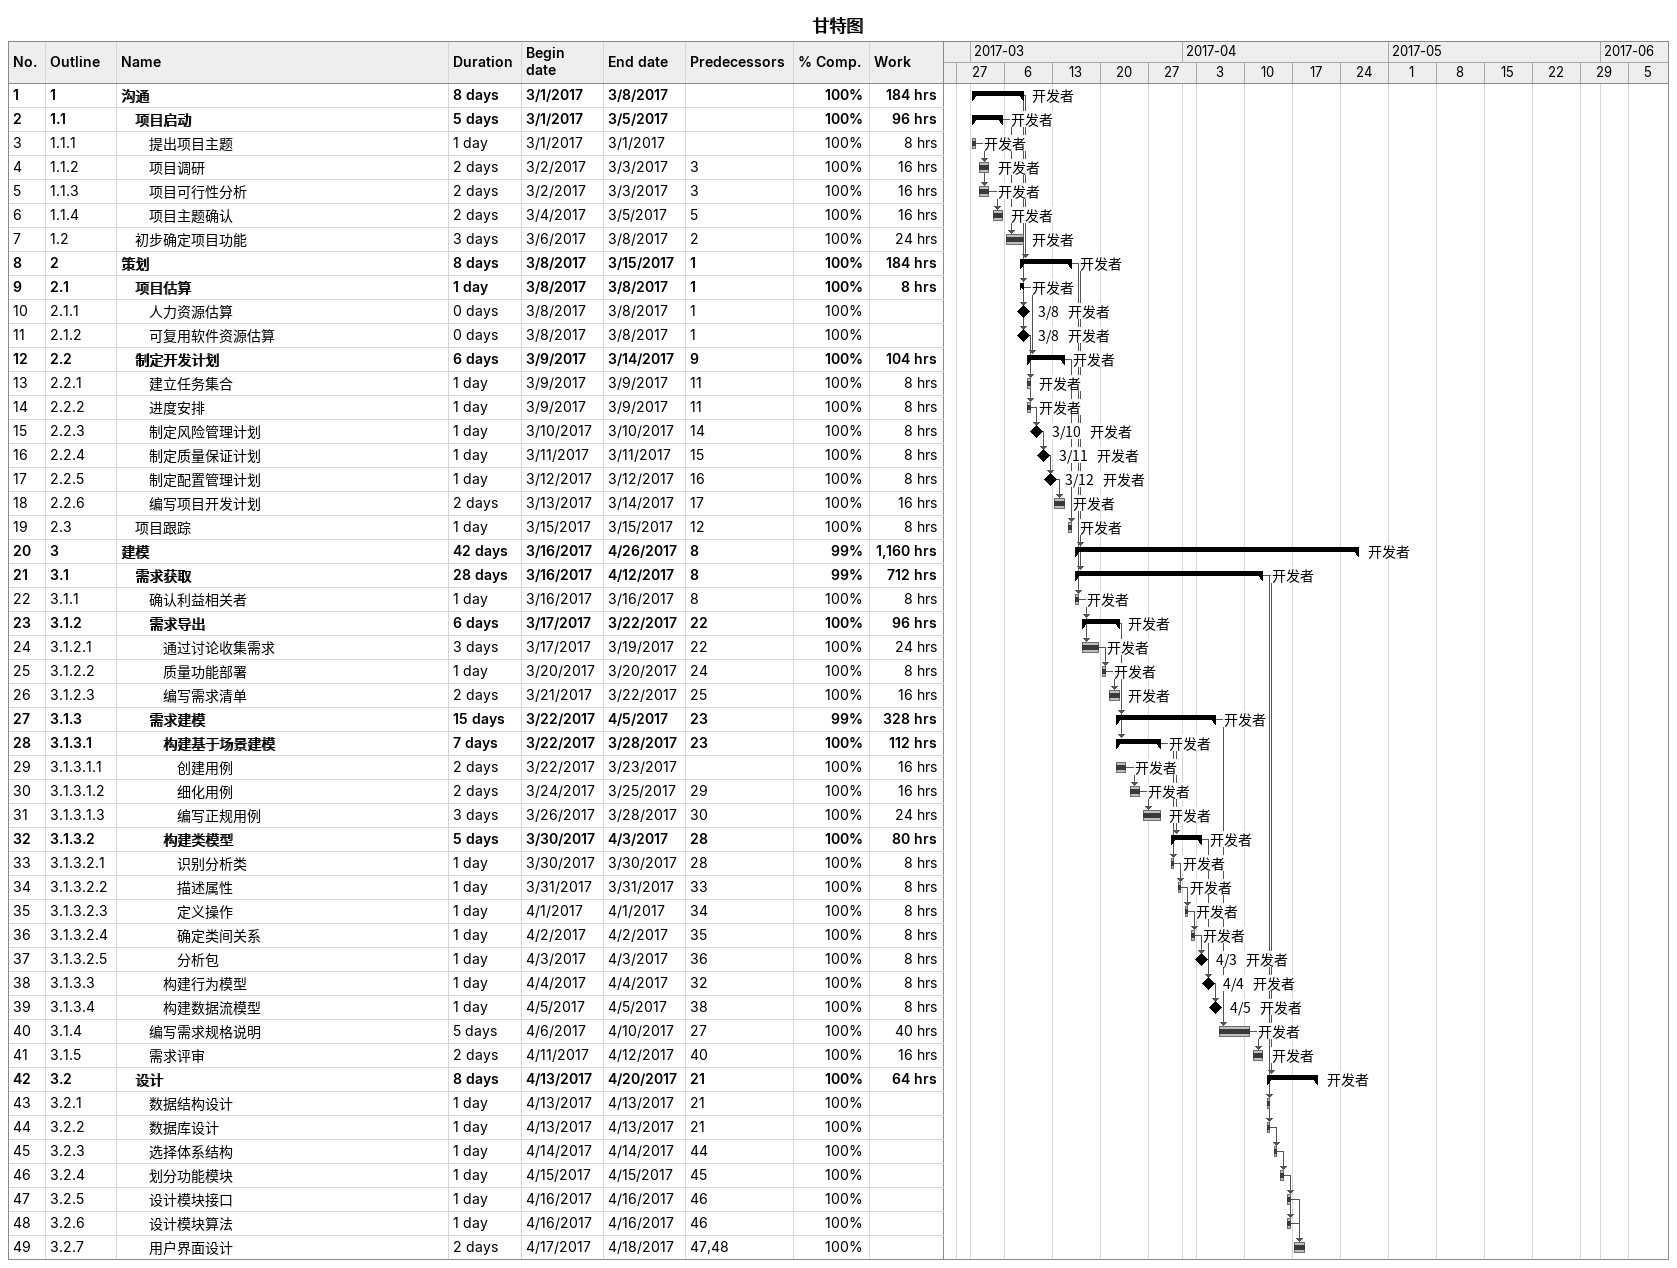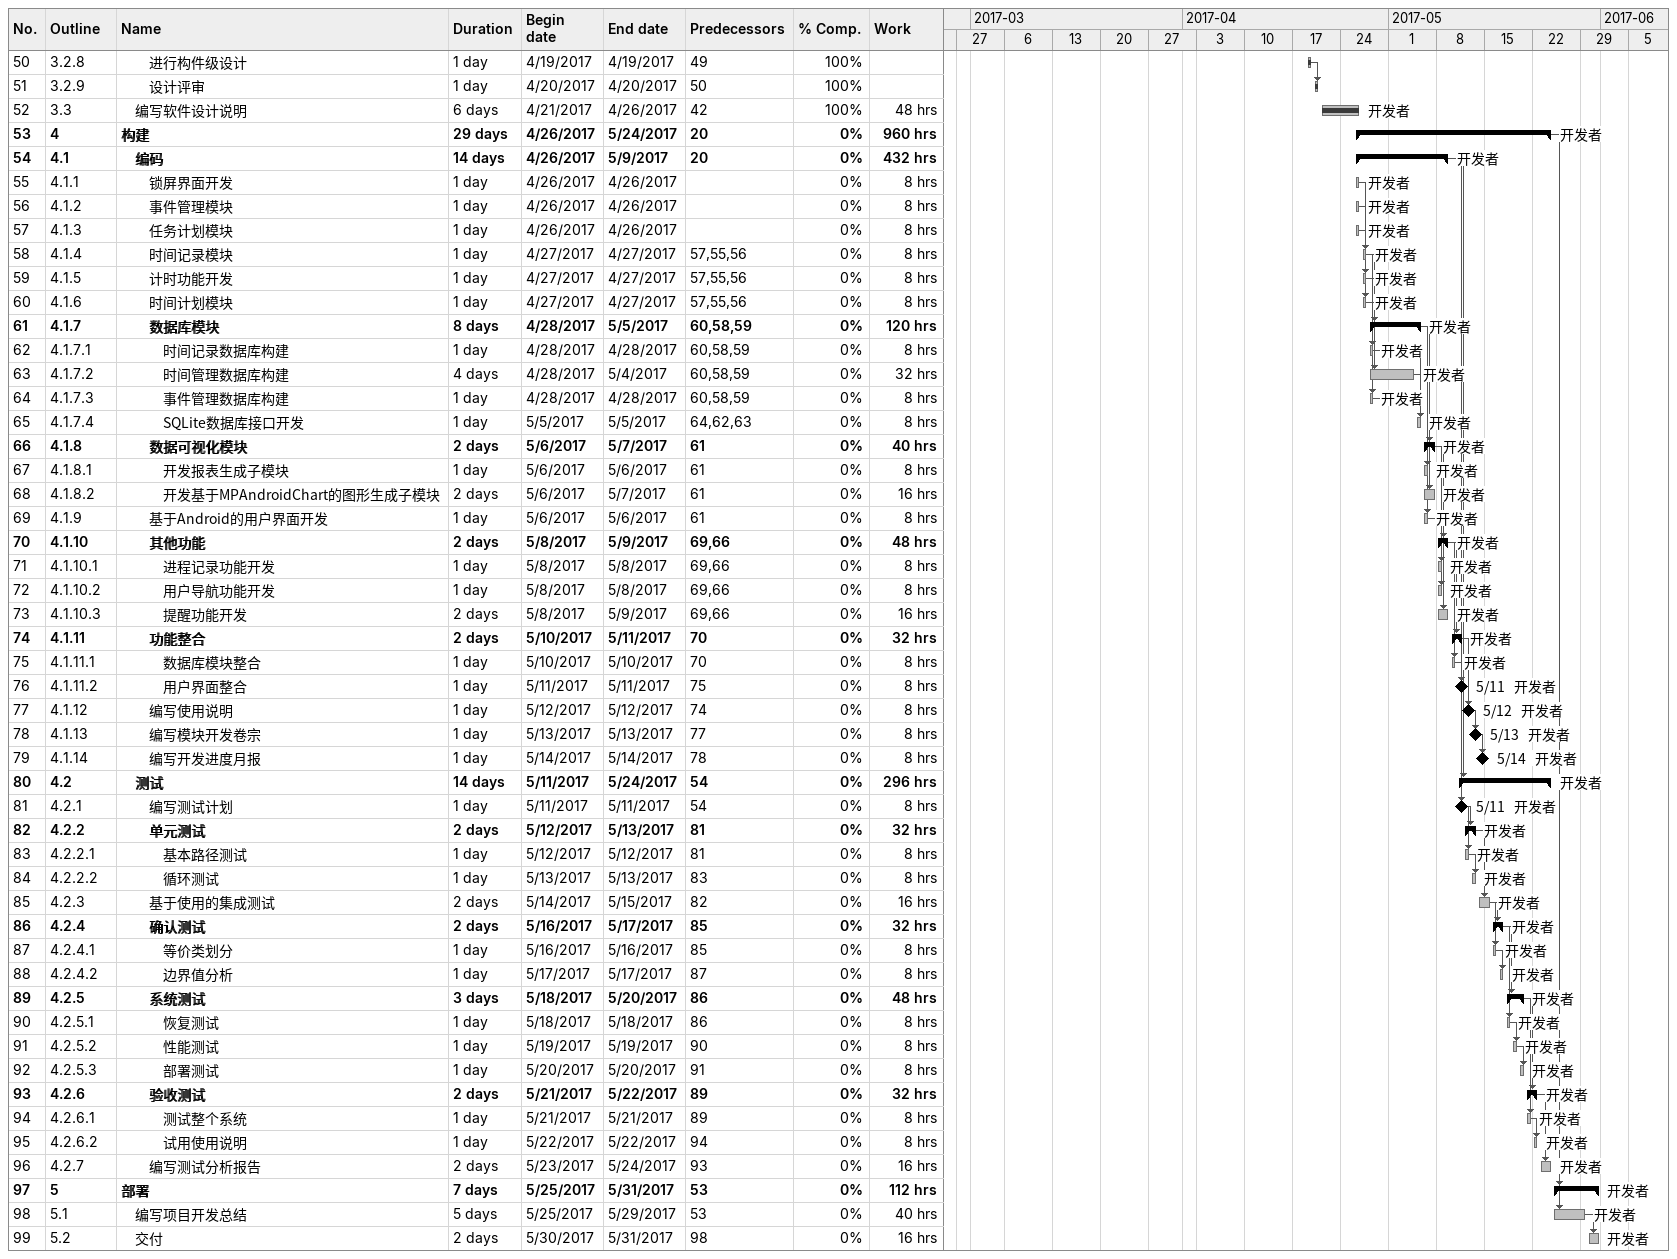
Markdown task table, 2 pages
甘特图

| ID | WBS | Task | Duration | Start | Finish | Predecessors | Resources | % complete | Work (h) |
|---|---|---|---|---|---|---|---|---|---|
| 1 | 1 | **沟通** | 8d | 2017-03-01 | 2017-03-08 |  | 开发者 | 100 | 184 |
| 2 | 1.1 | **项目启动** | 5d | 2017-03-01 | 2017-03-05 |  | 开发者 | 100 | 96 |
| 3 | 1.1.1 | 提出项目主题 | 1d | 2017-03-01 | 2017-03-01 |  | 开发者 | 100 | 8 |
| 4 | 1.1.2 | 项目调研 | 2d | 2017-03-02 | 2017-03-03 | 3 | 开发者 | 100 | 16 |
| 5 | 1.1.3 | 项目可行性分析 | 2d | 2017-03-02 | 2017-03-03 | 3 | 开发者 | 100 | 16 |
| 6 | 1.1.4 | 项目主题确认 | 2d | 2017-03-04 | 2017-03-05 | 5 | 开发者 | 100 | 16 |
| 7 | 1.2 | 初步确定项目功能 | 3d | 2017-03-06 | 2017-03-08 | 2 | 开发者 | 100 | 24 |
| 8 | 2 | **策划** | 8d | 2017-03-08 | 2017-03-15 | 1 | 开发者 | 100 | 184 |
| 9 | 2.1 | **项目估算** | 1d | 2017-03-08 | 2017-03-08 | 1 | 开发者 | 100 | 8 |
| 10 | 2.1.1 | 人力资源估算 | 0d | 2017-03-08 | 2017-03-08 | 1 | 开发者 | 100 |  |
| 11 | 2.1.2 | 可复用软件资源估算 | 0d | 2017-03-08 | 2017-03-08 | 1 | 开发者 | 100 |  |
| 12 | 2.2 | **制定开发计划** | 6d | 2017-03-09 | 2017-03-14 | 9 | 开发者 | 100 | 104 |
| 13 | 2.2.1 | 建立任务集合 | 1d | 2017-03-09 | 2017-03-09 | 11 | 开发者 | 100 | 8 |
| 14 | 2.2.2 | 进度安排 | 1d | 2017-03-09 | 2017-03-09 | 11 | 开发者 | 100 | 8 |
| 15 | 2.2.3 | 制定风险管理计划 | 1d | 2017-03-10 | 2017-03-10 | 14 | 开发者 | 100 | 8 |
| 16 | 2.2.4 | 制定质量保证计划 | 1d | 2017-03-11 | 2017-03-11 | 15 | 开发者 | 100 | 8 |
| 17 | 2.2.5 | 制定配置管理计划 | 1d | 2017-03-12 | 2017-03-12 | 16 | 开发者 | 100 | 8 |
| 18 | 2.2.6 | 编写项目开发计划 | 2d | 2017-03-13 | 2017-03-14 | 17 | 开发者 | 100 | 16 |
| 19 | 2.3 | 项目跟踪 | 1d | 2017-03-15 | 2017-03-15 | 12 | 开发者 | 100 | 8 |
| 20 | 3 | **建模** | 42d | 2017-03-16 | 2017-04-26 | 8 | 开发者 | 99 | 1160 |
| 21 | 3.1 | **需求获取** | 28d | 2017-03-16 | 2017-04-12 | 8 | 开发者 | 99 | 712 |
| 22 | 3.1.1 | 确认利益相关者 | 1d | 2017-03-16 | 2017-03-16 | 8 | 开发者 | 100 | 8 |
| 23 | 3.1.2 | **需求导出** | 6d | 2017-03-17 | 2017-03-22 | 22 | 开发者 | 100 | 96 |
| 24 | 3.1.2.1 | 通过讨论收集需求 | 3d | 2017-03-17 | 2017-03-19 | 22 | 开发者 | 100 | 24 |
| 25 | 3.1.2.2 | 质量功能部署 | 1d | 2017-03-20 | 2017-03-20 | 24 | 开发者 | 100 | 8 |
| 26 | 3.1.2.3 | 编写需求清单 | 2d | 2017-03-21 | 2017-03-22 | 25 | 开发者 | 100 | 16 |
| 27 | 3.1.3 | **需求建模** | 15d | 2017-03-22 | 2017-04-05 | 23 | 开发者 | 99 | 328 |
| 28 | 3.1.3.1 | **构建基于场景建模** | 7d | 2017-03-22 | 2017-03-28 | 23 | 开发者 | 100 | 112 |
| 29 | 3.1.3.1.1 | 创建用例 | 2d | 2017-03-22 | 2017-03-23 |  | 开发者 | 100 | 16 |
| 30 | 3.1.3.1.2 | 细化用例 | 2d | 2017-03-24 | 2017-03-25 | 29 | 开发者 | 100 | 16 |
| 31 | 3.1.3.1.3 | 编写正规用例 | 3d | 2017-03-26 | 2017-03-28 | 30 | 开发者 | 100 | 24 |
| 32 | 3.1.3.2 | **构建类模型** | 5d | 2017-03-30 | 2017-04-03 | 28 | 开发者 | 100 | 80 |
| 33 | 3.1.3.2.1 | 识别分析类 | 1d | 2017-03-30 | 2017-03-30 | 28 | 开发者 | 100 | 8 |
| 34 | 3.1.3.2.2 | 描述属性 | 1d | 2017-03-31 | 2017-03-31 | 33 | 开发者 | 100 | 8 |
| 35 | 3.1.3.2.3 | 定义操作 | 1d | 2017-04-01 | 2017-04-01 | 34 | 开发者 | 100 | 8 |
| 36 | 3.1.3.2.4 | 确定类间关系 | 1d | 2017-04-02 | 2017-04-02 | 35 | 开发者 | 100 | 8 |
| 37 | 3.1.3.2.5 | 分析包 | 1d | 2017-04-03 | 2017-04-03 | 36 | 开发者 | 100 | 8 |
| 38 | 3.1.3.3 | 构建行为模型 | 1d | 2017-04-04 | 2017-04-04 | 32 | 开发者 | 100 | 8 |
| 39 | 3.1.3.4 | 构建数据流模型 | 1d | 2017-04-05 | 2017-04-05 | 38 | 开发者 | 100 | 8 |
| 40 | 3.1.4 | 编写需求规格说明 | 5d | 2017-04-06 | 2017-04-10 | 27 | 开发者 | 100 | 40 |
| 41 | 3.1.5 | 需求评审 | 2d | 2017-04-11 | 2017-04-12 | 40 | 开发者 | 100 | 16 |
| 42 | 3.2 | **设计** | 8d | 2017-04-13 | 2017-04-20 | 21 | 开发者 | 100 | 64 |
| 43 | 3.2.1 | 数据结构设计 | 1d | 2017-04-13 | 2017-04-13 | 21 |  | 100 |  |
| 44 | 3.2.2 | 数据库设计 | 1d | 2017-04-13 | 2017-04-13 | 21 |  | 100 |  |
| 45 | 3.2.3 | 选择体系结构 | 1d | 2017-04-14 | 2017-04-14 | 44 |  | 100 |  |
| 46 | 3.2.4 | 划分功能模块 | 1d | 2017-04-15 | 2017-04-15 | 45 |  | 100 |  |
| 47 | 3.2.5 | 设计模块接口 | 1d | 2017-04-16 | 2017-04-16 | 46 |  | 100 |  |
| 48 | 3.2.6 | 设计模块算法 | 1d | 2017-04-16 | 2017-04-16 | 46 |  | 100 |  |
| 49 | 3.2.7 | 用户界面设计 | 2d | 2017-04-17 | 2017-04-18 | 47, 48 |  | 100 |  |
| 50 | 3.2.8 | 进行构件级设计 | 1d | 2017-04-19 | 2017-04-19 | 49 |  | 100 |  |
| 51 | 3.2.9 | 设计评审 | 1d | 2017-04-20 | 2017-04-20 | 50 |  | 100 |  |
| 52 | 3.3 | 编写软件设计说明 | 6d | 2017-04-21 | 2017-04-26 | 42 | 开发者 | 100 | 48 |
| 53 | 4 | **构建** | 29d | 2017-04-26 | 2017-05-24 | 20 | 开发者 | 0 | 960 |
| 54 | 4.1 | **编码** | 14d | 2017-04-26 | 2017-05-09 | 20 | 开发者 | 0 | 432 |
| 55 | 4.1.1 | 锁屏界面开发 | 1d | 2017-04-26 | 2017-04-26 |  | 开发者 | 0 | 8 |
| 56 | 4.1.2 | 事件管理模块 | 1d | 2017-04-26 | 2017-04-26 |  | 开发者 | 0 | 8 |
| 57 | 4.1.3 | 任务计划模块 | 1d | 2017-04-26 | 2017-04-26 |  | 开发者 | 0 | 8 |
| 58 | 4.1.4 | 时间记录模块 | 1d | 2017-04-27 | 2017-04-27 | 57, 55, 56 | 开发者 | 0 | 8 |
| 59 | 4.1.5 | 计时功能开发 | 1d | 2017-04-27 | 2017-04-27 | 57, 55, 56 | 开发者 | 0 | 8 |
| 60 | 4.1.6 | 时间计划模块 | 1d | 2017-04-27 | 2017-04-27 | 57, 55, 56 | 开发者 | 0 | 8 |
| 61 | 4.1.7 | **数据库模块** | 8d | 2017-04-28 | 2017-05-05 | 60, 58, 59 | 开发者 | 0 | 120 |
| 62 | 4.1.7.1 | 时间记录数据库构建 | 1d | 2017-04-28 | 2017-04-28 | 60, 58, 59 | 开发者 | 0 | 8 |
| 63 | 4.1.7.2 | 时间管理数据库构建 | 4d | 2017-04-28 | 2017-05-04 | 60, 58, 59 | 开发者 | 0 | 32 |
| 64 | 4.1.7.3 | 事件管理数据库构建 | 1d | 2017-04-28 | 2017-04-28 | 60, 58, 59 | 开发者 | 0 | 8 |
| 65 | 4.1.7.4 | SQLite数据库接口开发 | 1d | 2017-05-05 | 2017-05-05 | 64, 62, 63 | 开发者 | 0 | 8 |
| 66 | 4.1.8 | **数据可视化模块** | 2d | 2017-05-06 | 2017-05-07 | 61 | 开发者 | 0 | 40 |
| 67 | 4.1.8.1 | 开发报表生成子模块 | 1d | 2017-05-06 | 2017-05-06 | 61 | 开发者 | 0 | 8 |
| 68 | 4.1.8.2 | 开发基于MPAndroidChart的图形生成子模块 | 2d | 2017-05-06 | 2017-05-07 | 61 | 开发者 | 0 | 16 |
| 69 | 4.1.9 | 基于Android的用户界面开发 | 1d | 2017-05-06 | 2017-05-06 | 61 | 开发者 | 0 | 8 |
| 70 | 4.1.10 | **其他功能** | 2d | 2017-05-08 | 2017-05-09 | 69, 66 | 开发者 | 0 | 48 |
| 71 | 4.1.10.1 | 进程记录功能开发 | 1d | 2017-05-08 | 2017-05-08 | 69, 66 | 开发者 | 0 | 8 |
| 72 | 4.1.10.2 | 用户导航功能开发 | 1d | 2017-05-08 | 2017-05-08 | 69, 66 | 开发者 | 0 | 8 |
| 73 | 4.1.10.3 | 提醒功能开发 | 2d | 2017-05-08 | 2017-05-09 | 69, 66 | 开发者 | 0 | 16 |
| 74 | 4.1.11 | **功能整合** | 2d | 2017-05-10 | 2017-05-11 | 70 | 开发者 | 0 | 32 |
| 75 | 4.1.11.1 | 数据库模块整合 | 1d | 2017-05-10 | 2017-05-10 | 70 | 开发者 | 0 | 8 |
| 76 | 4.1.11.2 | 用户界面整合 | 1d | 2017-05-11 | 2017-05-11 | 75 | 开发者 | 0 | 8 |
| 77 | 4.1.12 | 编写使用说明 | 1d | 2017-05-12 | 2017-05-12 | 74 | 开发者 | 0 | 8 |
| 78 | 4.1.13 | 编写模块开发卷宗 | 1d | 2017-05-13 | 2017-05-13 | 77 | 开发者 | 0 | 8 |
| 79 | 4.1.14 | 编写开发进度月报 | 1d | 2017-05-14 | 2017-05-14 | 78 | 开发者 | 0 | 8 |
| 80 | 4.2 | **测试** | 14d | 2017-05-11 | 2017-05-24 | 54 | 开发者 | 0 | 296 |
| 81 | 4.2.1 | 编写测试计划 | 1d | 2017-05-11 | 2017-05-11 | 54 | 开发者 | 0 | 8 |
| 82 | 4.2.2 | **单元测试** | 2d | 2017-05-12 | 2017-05-13 | 81 | 开发者 | 0 | 32 |
| 83 | 4.2.2.1 | 基本路径测试 | 1d | 2017-05-12 | 2017-05-12 | 81 | 开发者 | 0 | 8 |
| 84 | 4.2.2.2 | 循环测试 | 1d | 2017-05-13 | 2017-05-13 | 83 | 开发者 | 0 | 8 |
| 85 | 4.2.3 | 基于使用的集成测试 | 2d | 2017-05-14 | 2017-05-15 | 82 | 开发者 | 0 | 16 |
| 86 | 4.2.4 | **确认测试** | 2d | 2017-05-16 | 2017-05-17 | 85 | 开发者 | 0 | 32 |
| 87 | 4.2.4.1 | 等价类划分 | 1d | 2017-05-16 | 2017-05-16 | 85 | 开发者 | 0 | 8 |
| 88 | 4.2.4.2 | 边界值分析 | 1d | 2017-05-17 | 2017-05-17 | 87 | 开发者 | 0 | 8 |
| 89 | 4.2.5 | **系统测试** | 3d | 2017-05-18 | 2017-05-20 | 86 | 开发者 | 0 | 48 |
| 90 | 4.2.5.1 | 恢复测试 | 1d | 2017-05-18 | 2017-05-18 | 86 | 开发者 | 0 | 8 |
| 91 | 4.2.5.2 | 性能测试 | 1d | 2017-05-19 | 2017-05-19 | 90 | 开发者 | 0 | 8 |
| 92 | 4.2.5.3 | 部署测试 | 1d | 2017-05-20 | 2017-05-20 | 91 | 开发者 | 0 | 8 |
| 93 | 4.2.6 | **验收测试** | 2d | 2017-05-21 | 2017-05-22 | 89 | 开发者 | 0 | 32 |
| 94 | 4.2.6.1 | 测试整个系统 | 1d | 2017-05-21 | 2017-05-21 | 89 | 开发者 | 0 | 8 |
| 95 | 4.2.6.2 | 试用使用说明 | 1d | 2017-05-22 | 2017-05-22 | 94 | 开发者 | 0 | 8 |
| 96 | 4.2.7 | 编写测试分析报告 | 2d | 2017-05-23 | 2017-05-24 | 93 | 开发者 | 0 | 16 |
| 97 | 5 | **部署** | 7d | 2017-05-25 | 2017-05-31 | 53 | 开发者 | 0 | 112 |
| 98 | 5.1 | 编写项目开发总结 | 5d | 2017-05-25 | 2017-05-29 | 53 | 开发者 | 0 | 40 |
| 99 | 5.2 | 交付 | 2d | 2017-05-30 | 2017-05-31 | 98 | 开发者 | 0 | 16 |
